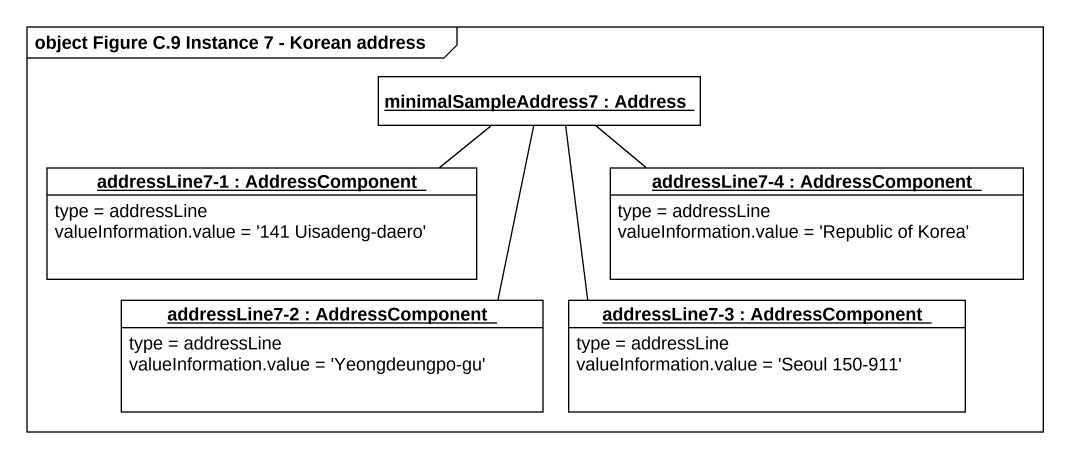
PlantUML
@startuml
mainframe object Figure C.9 Instance 7 - Korean address
hide circle
hide empty members
object "minimalSampleAddress7 : Address" as minimalSampleAddress7 #FFFFFF
object "addressLine7-1 : AddressComponent" as addressLine7_1 #FFFFFF {
  type = addressLine
  valueInformation.value = '141 Uisadeng-daero'
}
object "addressLine7-4 : AddressComponent" as addressLine7_4 #FFFFFF {
  type = addressLine
  valueInformation.value = 'Republic of Korea'
}
object "addressLine7-2 : AddressComponent" as addressLine7_2 #FFFFFF {
  type = addressLine
  valueInformation.value = 'Yeongdeungpo-gu'
}
object "addressLine7-3 : AddressComponent" as addressLine7_3 #FFFFFF {
  type = addressLine
  valueInformation.value = 'Seoul 150-911'
}
addressLine7_1 -right- minimalSampleAddress7
addressLine7_4 -left- minimalSampleAddress7
addressLine7_2 -up- minimalSampleAddress7
addressLine7_3 -up- minimalSampleAddress7
@enduml
